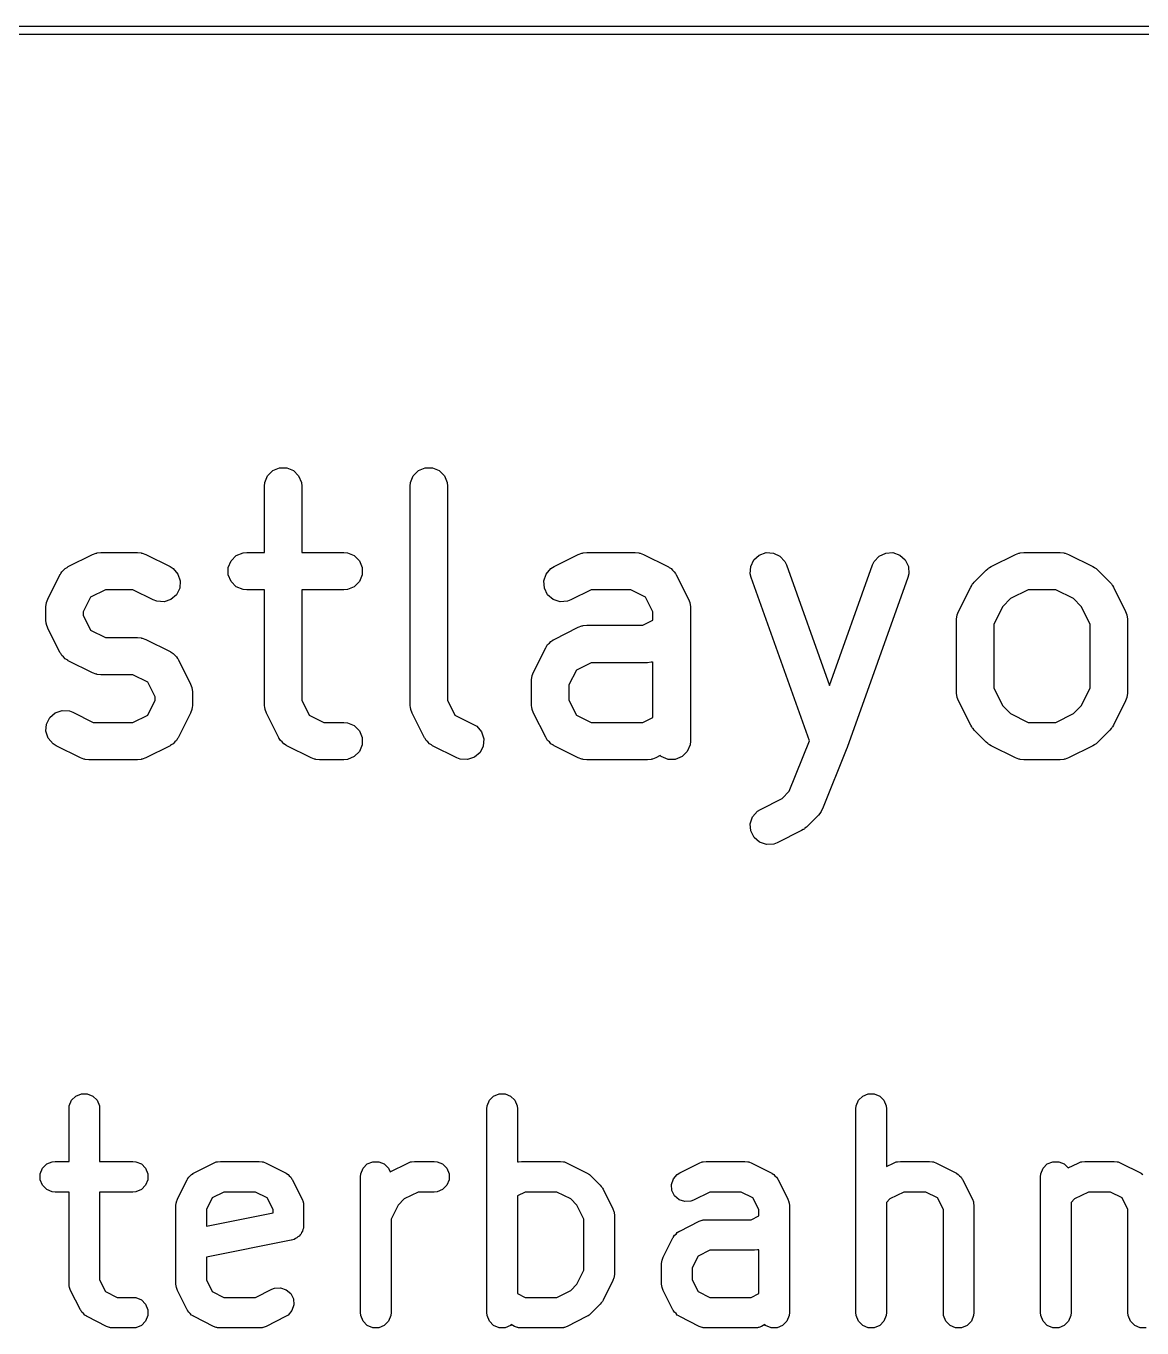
# Model space of a CAD drawing. Header units: millimetres. Extents: x 100 to 200, y -130 to -50.
# Drawn here: x 105.63 to 112.2, y -57.64 to -49.97 of the extents above; entities that cross this region are included whole.
import ezdxf

# ---------------------------------------------------------------- set-up
doc = ezdxf.new("R2010")
doc.units = ezdxf.units.MM
doc.layers.add('BLACK', color=250, linetype='CONTINUOUS')

msp = doc.modelspace()

# ---------------------------------------------------------------- linework, layer by layer
at = {"layer": 'BLACK', "linetype": 'CONTINUOUS'}
for p, q in [((100, -49.975), (200, -49.975)), ((199.975, -50.025), (100.025, -50.025)), ((107.036849, -52.661028), (107.053273, -52.621375)), ((107.053273, -52.621375), (107.083622, -52.591026)), ((107.083622, -52.591026), (107.123275, -52.574602)), ((107.123275, -52.574602), (107.166195, -52.574602)), ((107.166195, -52.574602), (107.205848, -52.591026)), ((107.205848, -52.591026), (107.236197, -52.621375)), ((107.236197, -52.621375), (107.252621, -52.661028)), ((107.893992, -52.661028), (107.910416, -52.621375)), ((107.910416, -52.621375), (107.940765, -52.591026)), ((107.940765, -52.591026), (107.980418, -52.574602)), ((107.980418, -52.574602), (108.023338, -52.574602)), ((108.023338, -52.574602), (108.062991, -52.591026)), ((108.062991, -52.591026), (108.09334, -52.621375)), ((108.09334, -52.621375), (108.109764, -52.661028)), ((107.034735, -52.682488), (107.036849, -52.661028)), ((107.034735, -53.072488), (107.034735, -52.682488)), ((107.252621, -52.661028), (107.254735, -52.682488)), ((107.254735, -52.682488), (107.254735, -53.072488)), ((107.891878, -52.682488), (107.893992, -52.661028)), ((107.891878, -53.968202), (107.891878, -52.682488)), ((108.109764, -52.661028), (108.111878, -52.682488)), ((108.111878, -52.682488), (108.111878, -53.942234)), ((105.881256, -53.15553), (106.024113, -53.084101)), ((106.024113, -53.084101), (106.044253, -53.076395)), ((106.044253, -53.076395), (106.048194, -53.076114)), ((106.048194, -53.076114), (106.051847, -53.074602)), ((106.051847, -53.074602), (106.073307, -53.072488)), ((106.073307, -53.072488), (106.287592, -53.072488)), ((106.287592, -53.072488), (106.309052, -53.074602)), ((106.309052, -53.074602), (106.312704, -53.076114)), ((106.312704, -53.076114), (106.316646, -53.076395)), ((106.316646, -53.076395), (106.336786, -53.084101)), ((106.336786, -53.084101), (106.479643, -53.15553)), ((106.869337, -53.091026), (106.90899, -53.074602)), ((106.90899, -53.074602), (106.93045, -53.072488)), ((106.93045, -53.072488), (107.034735, -53.072488)), ((107.254735, -53.072488), (107.501878, -53.072488)), ((107.501878, -53.072488), (107.523338, -53.074602)), ((107.523338, -53.074602), (107.562991, -53.091026)), ((108.738399, -53.15553), (108.881256, -53.084101)), ((108.881256, -53.084101), (108.901396, -53.076395)), ((108.901396, -53.076395), (108.905337, -53.076114)), ((108.905337, -53.076114), (108.90899, -53.074602)), ((108.90899, -53.074602), (108.93045, -53.072488)), ((108.93045, -53.072488), (109.216164, -53.072488)), ((109.216164, -53.072488), (109.237624, -53.074602)), ((109.237624, -53.074602), (109.241276, -53.076114)), ((109.241276, -53.076114), (109.245218, -53.076395)), ((109.245218, -53.076395), (109.265358, -53.084101)), ((109.265358, -53.084101), (109.408215, -53.15553)), ((109.913563, -53.116909), (109.945382, -53.088105)), ((109.945382, -53.088105), (109.985802, -53.073669)), ((109.985802, -53.073669), (110.028669, -53.0758)), ((110.028669, -53.0758), (110.067457, -53.094173)), ((110.650585, -53.094173), (110.689373, -53.0758)), ((110.689373, -53.0758), (110.73224, -53.07367)), ((110.73224, -53.07367), (110.77266, -53.088105)), ((110.77266, -53.088105), (110.804479, -53.116909)), ((111.309827, -53.15553), (111.452684, -53.084101)), ((111.452684, -53.084101), (111.472824, -53.076395)), ((111.472824, -53.076395), (111.476765, -53.076114)), ((111.476765, -53.076114), (111.480418, -53.074602)), ((111.480418, -53.074602), (111.501878, -53.072488)), ((111.501878, -53.072488), (111.716164, -53.072488)), ((111.716164, -53.072488), (111.737624, -53.074602)), ((111.737624, -53.074602), (111.741276, -53.076114)), ((111.741276, -53.076114), (111.745218, -53.076395)), ((111.745218, -53.076395), (111.765358, -53.084101)), ((111.765358, -53.084101), (111.908215, -53.15553)), ((105.863007, -53.167018), (105.873859, -53.160186)), ((105.873859, -53.160186), (105.875973, -53.158353)), ((105.875973, -53.158353), (105.87767, -53.157787)), ((105.87767, -53.157787), (105.881256, -53.15553)), ((106.479643, -53.15553), (106.497892, -53.167018)), ((106.822564, -53.161028), (106.838988, -53.121375)), ((106.822564, -53.203948), (106.822564, -53.161028)), ((106.838988, -53.121375), (106.869337, -53.091026)), ((107.562991, -53.091026), (107.59334, -53.121375)), ((107.59334, -53.121375), (107.609764, -53.161028)), ((107.609764, -53.161028), (107.609764, -53.203948)), ((108.72015, -53.167018), (108.738399, -53.15553)), ((109.408215, -53.15553), (109.411802, -53.157788)), ((109.411802, -53.157788), (109.413496, -53.158353)), ((109.413496, -53.158353), (109.415604, -53.160182)), ((109.415604, -53.160182), (109.426464, -53.167018)), ((109.893059, -53.198564), (109.89519, -53.155697)), ((109.89519, -53.155697), (109.913563, -53.116909)), ((110.067457, -53.094173), (110.096261, -53.125992)), ((110.096261, -53.125992), (110.10547, -53.145491)), ((110.10547, -53.145491), (110.359021, -53.855433)), ((110.359021, -53.855433), (110.612572, -53.145491)), ((110.612572, -53.145491), (110.621781, -53.125992)), ((110.621781, -53.125992), (110.650585, -53.094173)), ((110.804479, -53.116909), (110.822852, -53.155697)), ((110.822852, -53.155697), (110.824983, -53.198564)), ((111.291578, -53.167018), (111.294887, -53.164934)), ((111.294887, -53.164934), (111.297909, -53.162455)), ((111.297909, -53.162455), (111.300591, -53.161343)), ((111.300591, -53.161343), (111.309827, -53.15553)), ((111.908215, -53.15553), (111.91745, -53.161343)), ((111.91745, -53.161343), (111.920133, -53.162455)), ((111.920133, -53.162455), (111.923154, -53.164934)), ((111.923154, -53.164934), (111.926464, -53.167018)), ((105.760634, -53.347581), (105.832062, -53.204724)), ((105.832062, -53.204724), (105.834319, -53.201138)), ((105.834319, -53.201138), (105.834885, -53.199441)), ((105.834885, -53.199441), (105.836718, -53.197327)), ((105.836718, -53.197327), (105.84355, -53.186475)), ((105.84355, -53.186475), (105.853969, -53.177437)), ((105.853969, -53.177437), (105.863007, -53.167018)), ((106.497892, -53.167018), (106.526013, -53.199442)), ((106.526013, -53.199442), (106.539586, -53.240159)), ((106.539586, -53.240159), (106.536542, -53.282971)), ((106.838988, -53.243601), (106.822564, -53.203948)), ((107.609764, -53.203948), (107.59334, -53.243601)), ((108.678455, -53.240159), (108.692028, -53.199441)), ((108.681499, -53.282971), (108.678455, -53.240159)), ((108.692028, -53.199441), (108.72015, -53.167018)), ((109.426464, -53.167018), (109.4355, -53.177437)), ((109.4355, -53.177437), (109.44592, -53.186474)), ((109.44592, -53.186474), (109.452755, -53.197333)), ((109.452755, -53.197333), (109.454585, -53.199442)), ((109.454585, -53.199442), (109.455149, -53.201135)), ((109.455149, -53.201135), (109.457408, -53.204723)), ((109.457408, -53.204723), (109.528837, -53.34758)), ((109.898286, -53.219485), (109.893059, -53.198564)), ((110.241429, -54.180285), (109.898286, -53.219485)), ((110.819756, -53.219485), (110.462613, -54.219485)), ((110.824983, -53.198564), (110.819756, -53.219485)), ((111.209811, -53.247563), (111.28124, -53.176135)), ((111.28124, -53.176135), (111.289674, -53.169213)), ((111.289674, -53.169213), (111.291578, -53.167018)), ((111.926464, -53.167018), (111.928367, -53.169213)), ((111.928367, -53.169213), (111.936802, -53.176135)), ((111.936802, -53.176135), (112.008231, -53.247563)), ((106.099274, -53.292488), (106.012438, -53.335905)), ((106.261624, -53.292488), (106.099274, -53.292488)), ((106.381255, -53.352304), (106.261624, -53.292488)), ((106.536542, -53.282971), (106.517348, -53.32136)), ((106.869337, -53.27395), (106.838988, -53.243601)), ((106.90899, -53.290374), (106.869337, -53.27395)), ((106.93045, -53.292488), (106.90899, -53.290374)), ((107.034735, -53.292488), (106.93045, -53.292488)), ((107.034735, -53.968202), (107.034735, -53.292488)), ((107.501878, -53.292488), (107.254735, -53.292488)), ((107.254735, -53.292488), (107.254735, -53.942234)), ((107.523338, -53.290374), (107.501878, -53.292488)), ((107.562991, -53.27395), (107.523338, -53.290374)), ((107.59334, -53.243601), (107.562991, -53.27395)), ((108.700693, -53.321359), (108.681499, -53.282971)), ((108.956417, -53.292488), (108.836785, -53.352304)), ((109.190196, -53.292488), (108.956417, -53.292488)), ((109.277031, -53.335906), (109.190196, -53.292488)), ((111.117777, -53.419009), (111.189205, -53.276152)), ((111.189205, -53.276152), (111.195019, -53.266916)), ((111.195019, -53.266916), (111.196131, -53.264232)), ((111.196131, -53.264232), (111.198611, -53.261209)), ((111.198611, -53.261209), (111.200693, -53.257903)), ((111.200693, -53.257903), (111.202886, -53.256)), ((111.202886, -53.256), (111.209811, -53.247563)), ((111.527846, -53.292488), (111.424178, -53.344322)), ((111.690196, -53.292488), (111.527846, -53.292488)), ((111.793863, -53.344322), (111.690196, -53.292488)), ((112.008231, -53.247563), (112.015155, -53.256)), ((112.015155, -53.256), (112.017349, -53.257903)), ((112.017349, -53.257903), (112.01943, -53.261209)), ((112.01943, -53.261209), (112.021911, -53.264232)), ((112.021911, -53.264232), (112.023022, -53.266916)), ((112.023022, -53.266916), (112.028837, -53.276152)), ((112.028837, -53.276152), (112.100265, -53.419009)), ((105.749021, -53.396774), (105.751135, -53.375314)), ((105.751135, -53.375314), (105.752647, -53.371661)), ((105.752647, -53.371661), (105.752928, -53.367721)), ((105.752928, -53.367721), (105.760634, -53.347581)), ((106.012438, -53.335905), (105.969021, -53.42274)), ((106.401395, -53.36001), (106.381255, -53.352304)), ((106.444207, -53.363054), (106.401395, -53.36001)), ((106.484924, -53.349481), (106.444207, -53.363054)), ((106.517348, -53.32136), (106.484924, -53.349481)), ((108.733116, -53.349481), (108.700693, -53.321359)), ((108.773834, -53.363054), (108.733116, -53.349481)), ((108.816646, -53.36001), (108.773834, -53.363054)), ((108.836785, -53.352304), (108.816646, -53.36001)), ((109.32045, -53.422742), (109.277031, -53.335906)), ((109.528837, -53.34758), (109.536543, -53.36772)), ((109.536543, -53.36772), (109.536823, -53.371661)), ((109.536823, -53.371661), (109.538336, -53.375314)), ((109.538336, -53.375314), (109.54045, -53.396774)), ((111.377995, -53.390504), (111.326164, -53.494168)), ((111.424178, -53.344322), (111.377995, -53.390504)), ((111.840046, -53.390504), (111.793863, -53.344322)), ((111.891878, -53.494168), (111.840046, -53.390504)), ((105.749021, -53.468202), (105.749021, -53.396774)), ((105.751135, -53.489662), (105.749021, -53.468202)), ((105.969021, -53.42274), (105.969021, -53.442235)), ((105.969021, -53.442235), (106.012438, -53.52907)), ((109.261625, -53.50106), (109.32045, -53.471647)), ((109.32045, -53.471647), (109.32045, -53.422742)), ((109.54045, -53.396774), (109.54045, -54.182488)), ((111.106164, -53.468202), (111.108278, -53.446742)), ((111.106164, -53.896774), (111.106164, -53.468202)), ((111.108278, -53.446742), (111.10979, -53.443089)), ((111.10979, -53.443089), (111.110071, -53.439149)), ((111.110071, -53.439149), (111.117777, -53.419009)), ((112.100265, -53.419009), (112.107972, -53.439149)), ((112.107972, -53.439149), (112.108252, -53.443092)), ((112.108252, -53.443092), (112.109764, -53.446742)), ((112.109764, -53.446742), (112.111878, -53.468202)), ((112.111878, -53.468202), (112.111878, -53.896774)), ((105.752646, -53.493311), (105.751135, -53.489662)), ((105.752927, -53.497255), (105.752646, -53.493311)), ((105.760634, -53.517395), (105.752927, -53.497255)), ((105.832062, -53.660253), (105.760634, -53.517395)), ((106.012438, -53.52907), (106.099274, -53.572488)), ((108.738399, -53.584101), (108.881257, -53.512673)), ((108.881257, -53.512673), (108.901397, -53.504966)), ((108.901397, -53.504966), (108.90534, -53.504685)), ((108.90534, -53.504685), (108.90899, -53.503174)), ((108.90899, -53.503174), (108.93045, -53.50106)), ((108.93045, -53.50106), (109.261625, -53.50106)), ((111.326164, -53.494168), (111.326164, -53.870807)), ((111.891878, -53.870807), (111.891878, -53.494168)), ((106.099274, -53.572488), (106.287592, -53.572488)), ((106.287592, -53.572488), (106.309052, -53.574602)), ((106.309052, -53.574602), (106.312704, -53.576114)), ((106.312704, -53.576114), (106.316646, -53.576395)), ((106.316646, -53.576395), (106.336786, -53.584101)), ((106.336786, -53.584101), (106.479643, -53.65553)), ((108.693861, -53.625898), (108.700693, -53.615046)), ((108.700693, -53.615046), (108.711112, -53.606008)), ((108.711112, -53.606008), (108.72015, -53.595589)), ((108.72015, -53.595589), (108.731002, -53.588757)), ((108.731002, -53.588757), (108.733116, -53.586924)), ((108.733116, -53.586924), (108.734813, -53.586358)), ((108.734813, -53.586358), (108.738399, -53.584101)), ((105.834319, -53.663838), (105.832062, -53.660253)), ((105.834885, -53.665536), (105.834319, -53.663838)), ((105.836718, -53.667649), (105.834885, -53.665536)), ((105.84355, -53.678502), (105.836718, -53.667649)), ((105.853969, -53.687539), (105.84355, -53.678502)), ((105.863007, -53.697959), (105.853969, -53.687539)), ((105.873859, -53.70479), (105.863007, -53.697959)), ((106.479643, -53.65553), (106.48323, -53.657788)), ((106.48323, -53.657788), (106.484924, -53.658353)), ((106.484924, -53.658353), (106.487032, -53.660182)), ((106.487032, -53.660182), (106.497892, -53.667018)), ((106.497892, -53.667018), (106.506928, -53.677437)), ((106.506928, -53.677437), (106.517348, -53.686474)), ((106.517348, -53.686474), (106.524183, -53.697333)), ((106.524183, -53.697333), (106.526013, -53.699442)), ((106.526013, -53.699442), (106.526577, -53.701135)), ((106.526577, -53.701135), (106.528836, -53.704723)), ((108.617777, -53.776152), (108.689205, -53.633295)), ((108.689205, -53.633295), (108.691462, -53.629709)), ((108.691462, -53.629709), (108.692028, -53.628012)), ((108.692028, -53.628012), (108.693861, -53.625898)), ((105.875973, -53.706624), (105.873859, -53.70479)), ((105.87767, -53.707189), (105.875973, -53.706624)), ((105.881256, -53.709447), (105.87767, -53.707189)), ((106.024114, -53.780875), (105.881256, -53.709447)), ((106.528836, -53.704723), (106.600265, -53.84758)), ((108.610071, -53.796292), (108.617777, -53.776152)), ((108.869581, -53.764477), (108.826164, -53.851311)), ((108.956417, -53.72106), (108.869581, -53.764477)), ((109.287592, -53.72106), (108.956417, -53.72106)), ((109.309052, -53.718946), (109.287592, -53.72106)), ((109.312704, -53.717433), (109.309052, -53.718946)), ((109.316646, -53.717153), (109.312704, -53.717433)), ((109.32045, -53.715697), (109.316646, -53.717153)), ((109.32045, -54.043076), (109.32045, -53.715697)), ((106.044254, -53.788582), (106.024114, -53.780875)), ((106.048197, -53.788862), (106.044254, -53.788582)), ((106.051847, -53.790374), (106.048197, -53.788862)), ((106.073307, -53.792488), (106.051847, -53.790374)), ((106.261624, -53.792488), (106.073307, -53.792488)), ((106.348459, -53.835906), (106.261624, -53.792488)), ((106.391878, -53.922742), (106.348459, -53.835906)), ((106.600265, -53.84758), (106.607971, -53.86772)), ((108.606164, -53.825345), (108.608278, -53.803885)), ((108.606164, -53.968202), (108.606164, -53.825345)), ((108.608278, -53.803885), (108.60979, -53.800232)), ((108.60979, -53.800232), (108.610071, -53.796292)), ((108.826164, -53.851311), (108.826164, -53.942235)), ((106.391878, -53.942235), (106.391878, -53.922742)), ((106.607971, -53.86772), (106.608251, -53.871661)), ((106.608251, -53.871661), (106.609764, -53.875314)), ((106.609764, -53.875314), (106.611878, -53.896774)), ((106.611878, -53.896774), (106.611878, -53.968202)), ((111.108278, -53.918234), (111.106164, -53.896774)), ((111.10979, -53.921886), (111.108278, -53.918234)), ((111.110071, -53.925827), (111.10979, -53.921886)), ((111.117777, -53.945967), (111.110071, -53.925827)), ((111.326164, -53.870807), (111.377995, -53.97447)), ((111.840046, -53.97447), (111.891878, -53.870807)), ((112.107972, -53.925827), (112.100265, -53.945967)), ((112.108252, -53.921883), (112.107972, -53.925827)), ((112.109764, -53.918234), (112.108252, -53.921883)), ((112.111878, -53.896774), (112.109764, -53.918234)), ((105.804545, -54.015496), (105.845263, -54.001923)), ((105.845263, -54.001923), (105.888074, -54.004967)), ((105.888074, -54.004967), (105.908214, -54.012673)), ((106.34846, -54.02907), (106.391878, -53.942235)), ((106.607971, -53.997256), (106.600265, -54.017396)), ((106.608251, -53.993314), (106.607971, -53.997256)), ((106.609764, -53.989662), (106.608251, -53.993314)), ((106.611878, -53.968202), (106.609764, -53.989662)), ((107.036849, -53.989662), (107.034735, -53.968202)), ((107.038361, -53.993314), (107.036849, -53.989662)), ((107.038642, -53.997256), (107.038361, -53.993314)), ((107.046348, -54.017395), (107.038642, -53.997256)), ((107.254735, -53.942234), (107.298153, -54.029071)), ((107.893992, -53.989662), (107.891878, -53.968202)), ((107.895504, -53.993314), (107.893992, -53.989662)), ((107.895785, -53.997256), (107.895504, -53.993314)), ((107.903491, -54.017395), (107.895785, -53.997256)), ((108.111878, -53.942234), (108.155296, -54.029071)), ((108.608278, -53.989662), (108.606164, -53.968202)), ((108.609789, -53.993311), (108.608278, -53.989662)), ((108.61007, -53.997255), (108.609789, -53.993311)), ((108.617777, -54.017395), (108.61007, -53.997255)), ((108.826164, -53.942235), (108.869581, -54.02907)), ((111.189205, -54.088824), (111.117777, -53.945967)), ((111.377995, -53.97447), (111.424181, -54.020656)), ((111.79386, -54.020656), (111.840046, -53.97447)), ((112.100265, -53.945967), (112.028837, -54.088824)), ((105.749884, -54.124818), (105.752928, -54.082007)), ((105.752928, -54.082007), (105.772122, -54.043618)), ((105.772122, -54.043618), (105.804545, -54.015496)), ((105.908214, -54.012673), (106.027845, -54.072488)), ((106.027845, -54.072488), (106.261625, -54.072488)), ((106.261625, -54.072488), (106.34846, -54.02907)), ((106.600265, -54.017396), (106.528836, -54.160253)), ((107.117777, -54.160253), (107.046348, -54.017395)), ((107.298153, -54.029071), (107.384988, -54.072488)), ((107.384988, -54.072488), (107.501878, -54.072488)), ((107.501878, -54.072488), (107.523338, -54.074602)), ((107.523338, -54.074602), (107.562991, -54.091026)), ((107.97492, -54.160253), (107.903491, -54.017395)), ((108.155296, -54.029071), (108.265357, -54.084101)), ((108.265357, -54.084101), (108.283606, -54.095589)), ((108.689205, -54.160253), (108.617777, -54.017395)), ((108.869581, -54.02907), (108.956417, -54.072488)), ((108.956417, -54.072488), (109.261625, -54.072488)), ((109.261625, -54.072488), (109.32045, -54.043076)), ((111.424181, -54.020656), (111.527845, -54.072488)), ((111.527845, -54.072488), (111.690197, -54.072488)), ((111.690197, -54.072488), (111.79386, -54.020656)), ((105.763457, -54.165536), (105.749884, -54.124818)), ((106.528836, -54.160253), (106.526578, -54.163838)), ((107.120034, -54.163838), (107.117777, -54.160253)), ((107.562991, -54.091026), (107.59334, -54.121375)), ((107.59334, -54.121375), (107.609764, -54.161028)), ((107.609764, -54.161028), (107.609764, -54.203948)), ((107.977177, -54.163838), (107.97492, -54.160253)), ((108.283606, -54.095589), (108.311728, -54.128012)), ((108.311728, -54.128012), (108.325301, -54.16873)), ((108.691462, -54.163838), (108.689205, -54.160253)), ((111.19502, -54.098061), (111.189205, -54.088824)), ((111.196131, -54.100743), (111.19502, -54.098061)), ((111.198609, -54.103763), (111.196131, -54.100743)), ((111.200693, -54.107073), (111.198609, -54.103763)), ((111.202886, -54.108975), (111.200693, -54.107073)), ((111.20981, -54.117413), (111.202886, -54.108975)), ((111.281239, -54.188842), (111.20981, -54.117413)), ((112.008232, -54.117413), (111.936803, -54.188842)), ((112.015157, -54.108973), (112.008232, -54.117413)), ((112.017349, -54.107073), (112.015157, -54.108973)), ((112.019429, -54.103768), (112.017349, -54.107073)), ((112.021912, -54.100743), (112.019429, -54.103768)), ((112.023024, -54.098057), (112.021912, -54.100743)), ((112.028837, -54.088824), (112.023024, -54.098057)), ((105.791579, -54.197959), (105.763457, -54.165536)), ((105.809828, -54.209447), (105.791579, -54.197959)), ((105.952685, -54.280875), (105.809828, -54.209447)), ((106.479642, -54.209447), (106.336785, -54.280875)), ((106.483227, -54.207189), (106.479642, -54.209447)), ((106.484925, -54.206624), (106.483227, -54.207189)), ((106.487038, -54.20479), (106.484925, -54.206624)), ((106.497891, -54.197959), (106.487038, -54.20479)), ((106.506928, -54.187539), (106.497891, -54.197959)), ((106.517348, -54.178502), (106.506928, -54.187539)), ((106.524179, -54.167649), (106.517348, -54.178502)), ((106.526013, -54.165536), (106.524179, -54.167649)), ((106.526578, -54.163838), (106.526013, -54.165536)), ((107.1206, -54.165536), (107.120034, -54.163838)), ((107.122433, -54.167649), (107.1206, -54.165536)), ((107.129265, -54.178502), (107.122433, -54.167649)), ((107.139684, -54.187539), (107.129265, -54.178502)), ((107.148722, -54.197959), (107.139684, -54.187539)), ((107.159574, -54.20479), (107.148722, -54.197959)), ((107.161688, -54.206624), (107.159574, -54.20479)), ((107.163385, -54.207189), (107.161688, -54.206624)), ((107.166971, -54.209447), (107.163385, -54.207189)), ((107.309828, -54.280875), (107.166971, -54.209447)), ((107.609764, -54.203948), (107.59334, -54.243601)), ((107.977743, -54.165536), (107.977177, -54.163838)), ((107.979576, -54.167649), (107.977743, -54.165536)), ((107.986408, -54.178502), (107.979576, -54.167649)), ((107.996827, -54.187539), (107.986408, -54.178502)), ((108.005865, -54.197959), (107.996827, -54.187539)), ((108.016717, -54.20479), (108.005865, -54.197959)), ((108.018831, -54.206624), (108.016717, -54.20479)), ((108.020528, -54.207189), (108.018831, -54.206624)), ((108.024114, -54.209447), (108.020528, -54.207189)), ((108.166971, -54.280875), (108.024114, -54.209447)), ((108.322258, -54.211541), (108.303063, -54.24993)), ((108.325301, -54.16873), (108.322258, -54.211541)), ((108.692028, -54.165536), (108.691462, -54.163838)), ((108.693861, -54.167649), (108.692028, -54.165536)), ((108.700693, -54.178502), (108.693861, -54.167649)), ((108.711112, -54.187539), (108.700693, -54.178502)), ((108.72015, -54.197959), (108.711112, -54.187539)), ((108.731002, -54.20479), (108.72015, -54.197959)), ((108.733116, -54.206624), (108.731002, -54.20479)), ((108.734813, -54.207189), (108.733116, -54.206624)), ((108.738399, -54.209447), (108.734813, -54.207189)), ((108.881257, -54.280875), (108.738399, -54.209447)), ((109.538336, -54.203948), (109.521912, -54.243601)), ((109.54045, -54.182488), (109.538336, -54.203948)), ((110.122417, -54.477813), (110.241429, -54.180285)), ((110.461154, -54.223341), (110.318296, -54.580484)), ((110.46173, -54.221353), (110.461154, -54.223341)), ((110.462613, -54.219485), (110.46173, -54.221353)), ((111.289678, -54.195767), (111.281239, -54.188842)), ((111.291579, -54.197959), (111.289678, -54.195767)), ((111.294883, -54.200039), (111.291579, -54.197959)), ((111.297909, -54.202522), (111.294883, -54.200039)), ((111.300594, -54.203634), (111.297909, -54.202522)), ((111.309828, -54.209447), (111.300594, -54.203634)), ((111.452685, -54.280875), (111.309828, -54.209447)), ((111.908214, -54.209447), (111.765357, -54.280875)), ((111.917451, -54.203631), (111.908214, -54.209447)), ((111.920133, -54.202521), (111.917451, -54.203631)), ((111.923153, -54.200042), (111.920133, -54.202521)), ((111.926463, -54.197959), (111.923153, -54.200042)), ((111.928365, -54.195765), (111.926463, -54.197959)), ((111.936803, -54.188842), (111.928365, -54.195765)), ((105.972825, -54.288582), (105.952685, -54.280875)), ((105.976768, -54.288862), (105.972825, -54.288582)), ((105.980418, -54.290374), (105.976768, -54.288862)), ((106.001878, -54.292488), (105.980418, -54.290374)), ((106.287592, -54.292488), (106.001878, -54.292488)), ((106.309052, -54.290374), (106.287592, -54.292488)), ((106.312704, -54.288861), (106.309052, -54.290374)), ((106.316645, -54.288581), (106.312704, -54.288861)), ((106.336785, -54.280875), (106.316645, -54.288581)), ((107.329968, -54.288582), (107.309828, -54.280875)), ((107.333911, -54.288862), (107.329968, -54.288582)), ((107.337561, -54.290374), (107.333911, -54.288862)), ((107.359021, -54.292488), (107.337561, -54.290374)), ((107.501878, -54.292488), (107.359021, -54.292488)), ((107.523338, -54.290374), (107.501878, -54.292488)), ((107.562991, -54.27395), (107.523338, -54.290374)), ((107.59334, -54.243601), (107.562991, -54.27395)), ((108.187111, -54.288582), (108.166971, -54.280875)), ((108.229923, -54.291625), (108.187111, -54.288582)), ((108.27064, -54.278052), (108.229923, -54.291625)), ((108.303063, -54.24993), (108.27064, -54.278052)), ((108.901397, -54.288582), (108.881257, -54.280875)), ((108.90534, -54.288862), (108.901397, -54.288582)), ((108.90899, -54.290374), (108.90534, -54.288862)), ((108.93045, -54.292488), (108.90899, -54.290374)), ((109.287592, -54.292488), (108.93045, -54.292488)), ((109.309052, -54.290374), (109.287592, -54.292488)), ((109.312701, -54.288862), (109.309052, -54.290374)), ((109.316645, -54.288582), (109.312701, -54.288862)), ((109.336785, -54.280875), (109.316645, -54.288582)), ((109.363103, -54.267716), (109.336785, -54.280875)), ((109.369337, -54.27395), (109.363103, -54.267716)), ((109.40899, -54.290374), (109.369337, -54.27395)), ((109.45191, -54.290374), (109.40899, -54.290374)), ((109.491563, -54.27395), (109.45191, -54.290374)), ((109.521912, -54.243601), (109.491563, -54.27395)), ((111.472825, -54.288582), (111.452685, -54.280875)), ((111.476768, -54.288862), (111.472825, -54.288582)), ((111.480418, -54.290374), (111.476768, -54.288862)), ((111.501878, -54.292488), (111.480418, -54.290374)), ((111.716164, -54.292488), (111.501878, -54.292488)), ((111.737624, -54.290374), (111.716164, -54.292488)), ((111.741276, -54.288861), (111.737624, -54.290374)), ((111.745217, -54.288581), (111.741276, -54.288861)), ((111.765357, -54.280875), (111.745217, -54.288581)), ((109.952685, -54.584101), (110.079574, -54.520656)), ((110.079574, -54.520656), (110.122417, -54.477813)), ((109.906314, -54.628012), (109.934436, -54.595589)), ((109.934436, -54.595589), (109.952685, -54.584101)), ((110.293946, -54.617413), (110.222517, -54.688842)), ((110.307626, -54.600743), (110.293946, -54.617413)), ((110.307887, -54.600112), (110.307626, -54.600743)), ((110.308364, -54.599624), (110.307887, -54.600112)), ((110.318296, -54.580484), (110.308364, -54.599624)), ((109.892741, -54.66873), (109.906314, -54.628012)), ((109.895785, -54.711541), (109.892741, -54.66873)), ((110.212177, -54.697959), (110.208867, -54.700042)), ((110.214079, -54.695765), (110.212177, -54.697959)), ((110.222517, -54.688842), (110.214079, -54.695765)), ((109.914979, -54.74993), (109.895785, -54.711541)), ((109.947402, -54.778052), (109.914979, -54.74993)), ((110.193928, -54.709447), (110.051071, -54.780875)), ((110.203165, -54.703631), (110.193928, -54.709447)), ((110.205847, -54.702521), (110.203165, -54.703631)), ((110.208867, -54.700042), (110.205847, -54.702521)), ((109.98812, -54.791625), (109.947402, -54.778052)), ((110.030931, -54.788581), (109.98812, -54.791625)), ((110.051071, -54.780875), (110.030931, -54.788581)), ((105.887293, -56.328224), (105.900732, -56.295781)), ((105.900732, -56.295781), (105.925563, -56.27095)), ((105.925563, -56.27095), (105.958006, -56.257511)), ((105.958006, -56.257511), (105.993122, -56.257511)), ((105.993122, -56.257511), (106.025565, -56.27095)), ((106.025565, -56.27095), (106.050396, -56.295781)), ((106.050396, -56.295781), (106.063835, -56.328224)), ((108.344435, -56.328224), (108.357874, -56.295781)), ((108.357874, -56.295781), (108.382705, -56.27095)), ((108.382705, -56.27095), (108.415148, -56.257511)), ((108.415148, -56.257511), (108.450264, -56.257511)), ((108.450264, -56.257511), (108.482707, -56.27095)), ((108.482707, -56.27095), (108.507538, -56.295781)), ((108.507538, -56.295781), (108.520977, -56.328224)), ((110.515863, -56.328224), (110.529302, -56.295781)), ((110.529302, -56.295781), (110.554133, -56.27095)), ((110.554133, -56.27095), (110.586576, -56.257511)), ((110.586576, -56.257511), (110.621692, -56.257511)), ((110.621692, -56.257511), (110.654135, -56.27095)), ((110.654135, -56.27095), (110.678966, -56.295781)), ((110.678966, -56.295781), (110.692405, -56.328224)), ((105.885564, -56.345782), (105.887293, -56.328224)), ((105.885564, -56.655782), (105.885564, -56.345782)), ((106.063835, -56.328224), (106.065564, -56.345782)), ((106.065564, -56.345782), (106.065564, -56.655782)), ((108.342706, -56.345782), (108.344435, -56.328224)), ((108.342706, -57.545782), (108.342706, -56.345782)), ((108.520977, -56.328224), (108.522706, -56.345782)), ((108.522706, -56.345782), (108.522706, -56.659175)), ((110.514134, -56.345782), (110.515863, -56.328224)), ((110.514134, -57.545782), (110.514134, -56.345782)), ((110.692405, -56.328224), (110.694134, -56.345782)), ((110.694134, -56.345782), (110.694134, -56.685873)), ((105.729303, -56.695781), (105.754134, -56.67095)), ((105.754134, -56.67095), (105.786577, -56.657511)), ((105.786577, -56.657511), (105.804135, -56.655782)), ((105.804135, -56.655782), (105.885564, -56.655782)), ((106.065564, -56.655782), (106.261278, -56.655782)), ((106.261278, -56.655782), (106.278836, -56.657511)), ((106.278836, -56.657511), (106.311279, -56.67095)), ((106.311279, -56.67095), (106.33611, -56.695781)), ((106.621029, -56.722427), (106.735315, -56.665283)), ((106.735315, -56.665283), (106.751793, -56.658978)), ((106.751793, -56.658978), (106.755017, -56.658748)), ((106.755017, -56.658748), (106.758006, -56.657511)), ((106.758006, -56.657511), (106.775564, -56.655782)), ((106.775564, -56.655782), (107.004135, -56.655782)), ((107.004135, -56.655782), (107.021693, -56.657511)), ((107.021693, -56.657511), (107.024681, -56.658748)), ((107.024681, -56.658748), (107.027907, -56.658978)), ((107.027907, -56.658978), (107.044384, -56.665284)), ((107.044384, -56.665284), (107.158671, -56.722427)), ((107.615017, -56.695781), (107.639848, -56.67095)), ((107.639848, -56.67095), (107.672291, -56.657511)), ((107.672291, -56.657511), (107.707407, -56.657511)), ((107.707407, -56.657511), (107.73985, -56.67095)), ((107.73985, -56.67095), (107.764681, -56.695781)), ((107.773688, -56.717525), (107.878171, -56.665284)), ((107.878171, -56.665284), (107.894648, -56.658978)), ((107.894648, -56.658978), (107.897873, -56.658748)), ((107.897873, -56.658748), (107.900862, -56.657511)), ((107.900862, -56.657511), (107.91842, -56.655782)), ((107.91842, -56.655782), (108.032706, -56.655782)), ((108.032706, -56.655782), (108.050264, -56.657511)), ((108.050264, -56.657511), (108.082707, -56.67095)), ((108.082707, -56.67095), (108.107538, -56.695781)), ((108.522706, -56.659175), (108.523221, -56.658978)), ((108.523221, -56.658978), (108.526445, -56.658748)), ((108.526445, -56.658748), (108.529434, -56.657511)), ((108.529434, -56.657511), (108.546992, -56.655782)), ((108.546992, -56.655782), (108.775563, -56.655782)), ((108.775563, -56.655782), (108.793121, -56.657511)), ((108.793121, -56.657511), (108.796109, -56.658748)), ((108.796109, -56.658748), (108.799335, -56.658978)), ((108.799335, -56.658978), (108.815812, -56.665284)), ((108.815812, -56.665284), (108.930099, -56.722427)), ((109.478171, -56.722427), (109.592457, -56.665283)), ((109.592457, -56.665283), (109.608935, -56.658978)), ((109.608935, -56.658978), (109.612159, -56.658748)), ((109.612159, -56.658748), (109.615148, -56.657511)), ((109.615148, -56.657511), (109.632706, -56.655782)), ((109.632706, -56.655782), (109.861277, -56.655782)), ((109.861277, -56.655782), (109.878835, -56.657511)), ((109.878835, -56.657511), (109.881823, -56.658748)), ((109.881823, -56.658748), (109.885049, -56.658978)), ((109.885049, -56.658978), (109.901526, -56.665284)), ((109.901526, -56.665284), (110.015813, -56.722427)), ((110.694134, -56.685873), (110.735313, -56.665284)), ((110.735313, -56.665284), (110.75179, -56.658978)), ((110.75179, -56.658978), (110.755015, -56.658748)), ((110.755015, -56.658748), (110.758004, -56.657511)), ((110.758004, -56.657511), (110.775562, -56.655782)), ((110.775562, -56.655782), (110.946991, -56.655782)), ((110.946991, -56.655782), (110.964549, -56.657511)), ((110.964549, -56.657511), (110.967537, -56.658748)), ((110.967537, -56.658748), (110.970763, -56.658978)), ((110.970763, -56.658978), (110.98724, -56.665284)), ((110.98724, -56.665284), (111.101527, -56.722427)), ((111.615016, -56.695781), (111.639847, -56.67095)), ((111.639847, -56.67095), (111.67229, -56.657511)), ((111.67229, -56.657511), (111.707406, -56.657511)), ((111.707406, -56.657511), (111.739849, -56.67095)), ((111.739849, -56.67095), (111.763131, -56.694232)), ((111.763131, -56.694232), (111.821027, -56.665284)), ((111.821027, -56.665284), (111.837504, -56.658978)), ((111.837504, -56.658978), (111.840729, -56.658748)), ((111.840729, -56.658748), (111.843718, -56.657511)), ((111.843718, -56.657511), (111.861276, -56.655782)), ((111.861276, -56.655782), (112.032705, -56.655782)), ((112.032705, -56.655782), (112.050263, -56.657511)), ((112.050263, -56.657511), (112.053251, -56.658748)), ((112.053251, -56.658748), (112.056477, -56.658978)), ((112.056477, -56.658978), (112.072954, -56.665284)), ((112.072954, -56.665284), (112.187241, -56.722427)), ((105.715864, -56.728224), (105.729303, -56.695781)), ((105.715864, -56.76334), (105.715864, -56.728224)), ((105.729303, -56.795783), (105.715864, -56.76334)), ((106.33611, -56.695781), (106.349549, -56.728224)), ((106.349549, -56.76334), (106.33611, -56.795783)), ((106.349549, -56.728224), (106.349549, -56.76334)), ((106.523637, -56.876962), (106.58078, -56.762675)), ((106.58078, -56.762675), (106.582628, -56.759737)), ((106.582628, -56.759737), (106.58309, -56.758354)), ((106.58309, -56.758354), (106.584584, -56.756631)), ((106.584584, -56.756631), (106.590178, -56.747744)), ((106.590178, -56.747744), (106.598705, -56.740349)), ((106.598705, -56.740349), (106.606098, -56.731825)), ((106.606098, -56.731825), (106.614984, -56.726231)), ((106.614984, -56.726231), (106.616708, -56.724737)), ((106.616708, -56.724737), (106.618091, -56.724275)), ((106.618091, -56.724275), (106.621029, -56.722427)), ((107.158671, -56.722427), (107.161608, -56.724275)), ((107.161608, -56.724275), (107.162992, -56.724737)), ((107.162992, -56.724737), (107.164714, -56.726231)), ((107.164714, -56.726231), (107.173602, -56.731825)), ((107.173602, -56.731825), (107.180996, -56.740352)), ((107.180996, -56.740352), (107.189521, -56.747745)), ((107.189521, -56.747745), (107.195114, -56.756631)), ((107.195114, -56.756631), (107.196609, -56.758355)), ((107.196609, -56.758355), (107.19707, -56.759738)), ((107.19707, -56.759738), (107.198919, -56.762676)), ((107.198919, -56.762676), (107.256063, -56.876962)), ((107.599849, -56.745782), (107.601578, -56.728224)), ((107.599849, -57.545782), (107.599849, -56.745782)), ((107.601578, -56.728224), (107.615017, -56.695781)), ((107.764681, -56.695781), (107.773688, -56.717525)), ((108.107538, -56.695781), (108.120977, -56.728224)), ((108.120977, -56.76334), (108.107538, -56.795783)), ((108.120977, -56.728224), (108.120977, -56.76334)), ((108.930099, -56.722427), (108.937657, -56.727184)), ((108.937657, -56.727184), (108.939851, -56.728093)), ((108.939851, -56.728093), (108.94232, -56.730119)), ((108.94232, -56.730119), (108.94503, -56.731825)), ((108.94503, -56.731825), (108.946588, -56.733622)), ((108.946588, -56.733622), (108.953489, -56.739285)), ((108.953489, -56.739285), (109.010631, -56.796428)), ((109.429127, -56.791669), (109.440232, -56.758354)), ((109.440232, -56.758354), (109.46324, -56.731825)), ((109.46324, -56.731825), (109.478171, -56.722427)), ((110.015813, -56.722427), (110.01875, -56.724275)), ((110.01875, -56.724275), (110.020134, -56.724737)), ((110.020134, -56.724737), (110.021856, -56.726231)), ((110.021856, -56.726231), (110.030744, -56.731825)), ((110.030744, -56.731825), (110.038138, -56.740352)), ((110.038138, -56.740352), (110.046663, -56.747745)), ((110.046663, -56.747745), (110.052256, -56.756631)), ((110.052256, -56.756631), (110.053751, -56.758355)), ((110.053751, -56.758355), (110.054212, -56.759738)), ((110.054212, -56.759738), (110.056061, -56.762676)), ((110.056061, -56.762676), (110.113205, -56.876962)), ((111.101527, -56.722427), (111.104464, -56.724275)), ((111.104464, -56.724275), (111.105848, -56.724737)), ((111.105848, -56.724737), (111.10757, -56.726231)), ((111.10757, -56.726231), (111.116458, -56.731825)), ((111.116458, -56.731825), (111.123852, -56.740352)), ((111.123852, -56.740352), (111.132377, -56.747745)), ((111.132377, -56.747745), (111.13797, -56.756631)), ((111.13797, -56.756631), (111.139465, -56.758355)), ((111.139465, -56.758355), (111.139926, -56.759738)), ((111.139926, -56.759738), (111.141775, -56.762676)), ((111.141775, -56.762676), (111.198919, -56.876962)), ((111.599848, -56.745782), (111.601577, -56.728224)), ((111.599848, -57.545782), (111.599848, -56.745782)), ((111.601577, -56.728224), (111.615016, -56.695781)), ((112.187241, -56.722427), (112.190178, -56.724275)), ((112.190178, -56.724275), (112.191562, -56.724737)), ((112.191562, -56.724737), (112.193284, -56.726231)), ((112.193284, -56.726231), (112.202172, -56.731825)), ((105.754134, -56.820614), (105.729303, -56.795783)), ((105.786577, -56.834053), (105.754134, -56.820614)), ((105.804135, -56.835782), (105.786577, -56.834053)), ((105.885564, -56.835782), (105.804135, -56.835782)), ((105.885564, -57.374354), (105.885564, -56.835782)), ((106.261278, -56.835782), (106.065564, -56.835782)), ((106.065564, -56.835782), (106.065564, -57.353108)), ((106.278836, -56.834053), (106.261278, -56.835782)), ((106.311279, -56.820614), (106.278836, -56.834053)), ((106.33611, -56.795783), (106.311279, -56.820614)), ((106.79681, -56.835782), (106.72836, -56.870006)), ((106.98289, -56.835782), (106.79681, -56.835782)), ((107.051339, -56.870007), (106.98289, -56.835782)), ((107.939666, -56.835782), (107.857447, -56.876891)), ((108.032706, -56.835782), (107.939666, -56.835782)), ((108.050264, -56.834053), (108.032706, -56.835782)), ((108.082707, -56.820614), (108.050264, -56.834053)), ((108.107538, -56.795783), (108.082707, -56.820614)), ((108.568238, -56.835782), (108.522706, -56.858547)), ((108.754318, -56.835782), (108.568238, -56.835782)), ((108.836536, -56.876891), (108.754318, -56.835782)), ((109.010631, -56.796428), (109.016295, -56.80333)), ((109.016295, -56.80333), (109.018092, -56.804888)), ((109.018092, -56.804888), (109.019796, -56.807595)), ((109.019796, -56.807595), (109.021824, -56.810066)), ((109.021824, -56.810066), (109.022732, -56.81226)), ((109.022732, -56.81226), (109.027491, -56.819819)), ((109.027491, -56.819819), (109.084633, -56.934105)), ((109.431616, -56.826697), (109.429127, -56.791669)), ((109.44732, -56.858105), (109.431616, -56.826697)), ((109.653952, -56.835782), (109.558669, -56.883423)), ((109.840032, -56.835782), (109.653952, -56.835782)), ((109.908481, -56.870007), (109.840032, -56.835782)), ((110.796808, -56.835782), (110.714589, -56.876891)), ((110.925746, -56.835782), (110.796808, -56.835782)), ((110.994195, -56.870007), (110.925746, -56.835782)), ((111.882522, -56.835782), (111.800303, -56.876891)), ((112.01146, -56.835782), (111.882522, -56.835782)), ((112.079909, -56.870007), (112.01146, -56.835782)), ((106.514135, -56.917211), (106.515864, -56.899653)), ((106.514135, -57.374354), (106.514135, -56.917211)), ((106.515864, -56.899653), (106.517101, -56.896664)), ((106.517101, -56.896664), (106.517331, -56.893439)), ((106.517331, -56.893439), (106.523637, -56.876962)), ((106.72836, -56.870006), (106.694135, -56.938456)), ((107.085564, -56.938456), (107.051339, -56.870007)), ((107.256063, -56.876962), (107.262368, -56.89344)), ((107.262368, -56.89344), (107.262597, -56.896664)), ((107.262597, -56.896664), (107.263835, -56.899653)), ((107.263835, -56.899653), (107.265564, -56.917211)), ((107.265564, -56.917211), (107.265564, -57.031497)), ((107.820958, -56.91338), (107.779849, -56.995599)), ((107.857447, -56.876891), (107.820958, -56.91338)), ((108.522706, -56.858547), (108.522706, -57.433016)), ((108.873024, -56.913379), (108.836536, -56.876891)), ((108.914134, -56.995599), (108.873024, -56.913379)), ((109.473849, -56.881113), (109.44732, -56.858105)), ((109.507164, -56.892218), (109.473849, -56.881113)), ((109.542192, -56.889729), (109.507164, -56.892218)), ((109.558669, -56.883423), (109.542192, -56.889729)), ((109.942706, -56.938456), (109.908481, -56.870007)), ((110.113205, -56.876962), (110.11951, -56.89344)), ((110.11951, -56.89344), (110.119739, -56.896664)), ((110.119739, -56.896664), (110.120977, -56.899653)), ((110.120977, -56.899653), (110.122706, -56.917211)), ((110.122706, -56.917211), (110.122706, -57.545782)), ((110.714589, -56.876891), (110.694134, -56.897347)), ((110.694134, -56.897347), (110.694134, -57.545782)), ((111.02842, -56.938456), (110.994195, -56.870007)), ((111.198919, -56.876962), (111.205224, -56.89344)), ((111.205224, -56.89344), (111.205453, -56.896664)), ((111.205453, -56.896664), (111.206691, -56.899653)), ((111.206691, -56.899653), (111.20842, -56.917211)), ((111.20842, -56.917211), (111.20842, -57.545782)), ((111.800303, -56.876891), (111.779848, -56.897347)), ((111.779848, -56.897347), (111.779848, -57.545782)), ((112.114134, -56.938456), (112.079909, -56.870007)), ((106.694135, -56.938456), (106.694135, -57.036)), ((106.694135, -57.036), (107.085564, -56.957714)), ((107.085564, -56.957714), (107.085564, -56.938456)), ((107.779849, -56.995599), (107.779849, -57.545782)), ((108.914134, -57.295965), (108.914134, -56.995599)), ((109.084633, -56.934105), (109.090938, -56.950583)), ((109.090938, -56.950583), (109.091167, -56.953807)), ((109.091167, -56.953807), (109.092405, -56.956796)), ((109.092405, -56.956796), (109.094134, -56.974354)), ((109.094134, -56.974354), (109.094134, -57.317211)), ((109.897175, -56.99864), (109.942706, -56.975873)), ((109.942706, -56.975873), (109.942706, -56.938456)), ((111.02842, -57.545782), (111.02842, -56.938456)), ((112.114134, -57.545782), (112.114134, -56.938456)), ((107.258748, -57.065851), (107.253807, -57.073261)), ((107.260458, -57.057206), (107.258748, -57.065851)), ((107.263835, -57.049055), (107.260458, -57.057206)), ((107.265564, -57.031497), (107.263835, -57.049055)), ((109.46324, -57.074682), (109.472129, -57.069086)), ((109.472129, -57.069086), (109.47385, -57.067594)), ((109.47385, -57.067594), (109.475231, -57.067133)), ((109.475231, -57.067133), (109.478171, -57.065283)), ((109.478171, -57.065283), (109.592457, -57.008141)), ((109.592457, -57.008141), (109.608935, -57.001836)), ((109.608935, -57.001836), (109.612159, -57.001606)), ((109.612159, -57.001606), (109.615148, -57.000369)), ((109.615148, -57.000369), (109.632706, -56.99864)), ((109.632706, -56.99864), (109.897175, -56.99864)), ((107.193119, -57.119768), (106.694135, -57.219564)), ((107.193122, -57.119768), (107.193119, -57.119768)), ((107.193124, -57.119766), (107.193122, -57.119768)), ((107.193214, -57.119749), (107.193124, -57.119766)), ((107.210092, -57.114611), (107.193214, -57.119749)), ((107.21742, -57.109702), (107.210092, -57.114611)), ((107.225565, -57.106329), (107.21742, -57.109702)), ((107.231865, -57.100028), (107.225565, -57.106329)), ((107.239269, -57.09507), (107.231865, -57.100028)), ((107.244158, -57.087735), (107.239269, -57.09507)), ((107.250396, -57.081498), (107.244158, -57.087735)), ((107.253807, -57.073261), (107.250396, -57.081498)), ((109.380779, -57.219819), (109.437922, -57.105532)), ((109.437922, -57.105532), (109.43977, -57.102594)), ((109.43977, -57.102594), (109.440232, -57.101211)), ((109.440232, -57.101211), (109.441726, -57.099488)), ((109.441726, -57.099488), (109.44732, -57.090601)), ((109.44732, -57.090601), (109.455847, -57.083206)), ((109.455847, -57.083206), (109.46324, -57.074682)), ((106.694135, -57.219564), (106.694135, -57.353108)), ((109.374473, -57.236296), (109.380779, -57.219819)), ((109.585501, -57.212864), (109.551277, -57.281313)), ((109.653952, -57.17864), (109.585501, -57.212864)), ((109.91842, -57.17864), (109.653952, -57.17864)), ((109.935978, -57.176911), (109.91842, -57.17864)), ((109.938966, -57.175673), (109.935978, -57.176911)), ((109.942192, -57.175444), (109.938966, -57.175673)), ((109.942706, -57.175247), (109.942192, -57.175444)), ((109.942706, -57.433016), (109.942706, -57.175247)), ((108.873024, -57.378185), (108.914134, -57.295965)), ((109.371277, -57.260068), (109.373006, -57.24251)), ((109.371277, -57.374354), (109.371277, -57.260068)), ((109.373006, -57.24251), (109.374243, -57.239521)), ((109.374243, -57.239521), (109.374473, -57.236296)), ((109.551277, -57.281313), (109.551277, -57.353108)), ((105.887293, -57.391912), (105.885564, -57.374354)), ((106.065564, -57.353108), (106.099788, -57.421557)), ((106.515864, -57.391912), (106.514135, -57.374354)), ((106.694135, -57.353108), (106.728359, -57.421557)), ((108.836536, -57.414672), (108.873024, -57.378185)), ((109.084633, -57.35746), (109.027491, -57.471746)), ((109.090938, -57.340982), (109.084633, -57.35746)), ((109.091167, -57.337757), (109.090938, -57.340982)), ((109.092405, -57.334769), (109.091167, -57.337757)), ((109.094134, -57.317211), (109.092405, -57.334769)), ((109.373006, -57.391912), (109.371277, -57.374354)), ((109.551277, -57.353108), (109.585501, -57.421557)), ((105.88853, -57.3949), (105.887293, -57.391912)), ((105.88876, -57.398126), (105.88853, -57.3949)), ((105.895066, -57.414603), (105.88876, -57.398126)), ((105.952209, -57.52889), (105.895066, -57.414603)), ((106.099788, -57.421557), (106.168239, -57.455782)), ((106.168239, -57.455782), (106.261278, -57.455782)), ((106.261278, -57.455782), (106.278836, -57.457511)), ((106.517101, -57.3949), (106.515864, -57.391912)), ((106.517331, -57.398126), (106.517101, -57.3949)), ((106.523637, -57.414603), (106.517331, -57.398126)), ((106.58078, -57.52889), (106.523637, -57.414603)), ((106.728359, -57.421557), (106.79681, -57.455782)), ((106.79681, -57.455782), (106.982888, -57.455782)), ((106.982888, -57.455782), (107.078172, -57.408141)), ((107.078172, -57.408141), (107.09465, -57.401836)), ((107.09465, -57.401836), (107.129678, -57.399347)), ((107.129678, -57.399347), (107.162992, -57.410452)), ((107.162992, -57.410452), (107.189521, -57.43346)), ((107.189521, -57.43346), (107.205225, -57.464869)), ((108.522706, -57.433016), (108.568238, -57.455782)), ((108.568238, -57.455782), (108.754316, -57.455782)), ((108.754316, -57.455782), (108.836536, -57.414672)), ((109.374243, -57.3949), (109.373006, -57.391912)), ((109.374473, -57.398126), (109.374243, -57.3949)), ((109.380779, -57.414603), (109.374473, -57.398126)), ((109.437922, -57.52889), (109.380779, -57.414603)), ((109.585501, -57.421557), (109.653952, -57.455782)), ((109.653952, -57.455782), (109.897173, -57.455782)), ((109.897173, -57.455782), (109.942706, -57.433016)), ((105.954057, -57.531827), (105.952209, -57.52889)), ((105.954519, -57.533211), (105.954057, -57.531827)), ((106.278836, -57.457511), (106.311279, -57.47095)), ((106.311279, -57.47095), (106.33611, -57.495781)), ((106.33611, -57.495781), (106.349549, -57.528224)), ((106.349549, -57.528224), (106.349549, -57.56334)), ((106.582628, -57.531827), (106.58078, -57.52889)), ((106.58309, -57.533211), (106.582628, -57.531827)), ((107.207714, -57.499897), (107.196609, -57.533211)), ((107.205225, -57.464869), (107.207714, -57.499897)), ((109.010631, -57.495137), (108.953489, -57.55228)), ((109.016295, -57.488234), (109.010631, -57.495137)), ((109.018092, -57.486677), (109.016295, -57.488234)), ((109.019796, -57.483969), (109.018092, -57.486677)), ((109.021824, -57.481499), (109.019796, -57.483969)), ((109.022732, -57.479304), (109.021824, -57.481499)), ((109.027491, -57.471746), (109.022732, -57.479304)), ((109.43977, -57.531827), (109.437922, -57.52889)), ((109.440232, -57.533211), (109.43977, -57.531827)), ((105.956013, -57.534933), (105.954519, -57.533211)), ((105.961607, -57.543821), (105.956013, -57.534933)), ((105.970134, -57.551215), (105.961607, -57.543821)), ((105.977527, -57.55974), (105.970134, -57.551215)), ((105.986416, -57.565335), (105.977527, -57.55974)), ((105.988137, -57.566828), (105.986416, -57.565335)), ((105.989518, -57.567288), (105.988137, -57.566828)), ((105.992458, -57.569139), (105.989518, -57.567288)), ((106.106743, -57.62628), (105.992458, -57.569139)), ((106.33611, -57.595783), (106.311279, -57.620614)), ((106.349549, -57.56334), (106.33611, -57.595783)), ((106.584584, -57.534933), (106.58309, -57.533211)), ((106.590178, -57.543821), (106.584584, -57.534933)), ((106.598705, -57.551215), (106.590178, -57.543821)), ((106.606098, -57.55974), (106.598705, -57.551215)), ((106.614987, -57.565335), (106.606098, -57.55974)), ((106.616708, -57.566828), (106.614987, -57.565335)), ((106.618089, -57.567288), (106.616708, -57.566828)), ((106.621029, -57.569139), (106.618089, -57.567288)), ((106.735315, -57.626281), (106.621029, -57.569139)), ((107.158669, -57.569139), (107.044384, -57.626281)), ((107.173601, -57.55974), (107.158669, -57.569139)), ((107.196609, -57.533211), (107.173601, -57.55974)), ((107.601578, -57.56334), (107.599849, -57.545782)), ((107.615017, -57.595783), (107.601578, -57.56334)), ((107.639848, -57.620614), (107.615017, -57.595783)), ((107.764681, -57.595783), (107.73985, -57.620614)), ((107.77812, -57.56334), (107.764681, -57.595783)), ((107.779849, -57.545782), (107.77812, -57.56334)), ((108.344435, -57.56334), (108.342706, -57.545782)), ((108.357874, -57.595783), (108.344435, -57.56334)), ((108.382705, -57.620614), (108.357874, -57.595783)), ((108.930097, -57.569139), (108.815812, -57.626281)), ((108.937655, -57.564381), (108.930097, -57.569139)), ((108.939851, -57.563472), (108.937655, -57.564381)), ((108.942323, -57.561443), (108.939851, -57.563472)), ((108.945029, -57.55974), (108.942323, -57.561443)), ((108.946585, -57.557945), (108.945029, -57.55974)), ((108.953489, -57.55228), (108.946585, -57.557945)), ((109.441726, -57.534933), (109.440232, -57.533211)), ((109.44732, -57.543821), (109.441726, -57.534933)), ((109.455847, -57.551215), (109.44732, -57.543821)), ((109.46324, -57.55974), (109.455847, -57.551215)), ((109.472129, -57.565335), (109.46324, -57.55974)), ((109.47385, -57.566828), (109.472129, -57.565335)), ((109.475231, -57.567288), (109.47385, -57.566828)), ((109.478171, -57.569139), (109.475231, -57.567288)), ((109.592457, -57.626281), (109.478171, -57.569139)), ((110.107538, -57.595783), (110.082707, -57.620614)), ((110.120977, -57.56334), (110.107538, -57.595783)), ((110.122706, -57.545782), (110.120977, -57.56334)), ((110.515863, -57.56334), (110.514134, -57.545782)), ((110.529302, -57.595783), (110.515863, -57.56334)), ((110.554133, -57.620614), (110.529302, -57.595783)), ((110.678966, -57.595783), (110.654135, -57.620614)), ((110.692405, -57.56334), (110.678966, -57.595783)), ((110.694134, -57.545782), (110.692405, -57.56334)), ((111.030149, -57.56334), (111.02842, -57.545782)), ((111.043588, -57.595783), (111.030149, -57.56334)), ((111.068419, -57.620614), (111.043588, -57.595783)), ((111.193252, -57.595783), (111.168421, -57.620614)), ((111.206691, -57.56334), (111.193252, -57.595783)), ((111.20842, -57.545782), (111.206691, -57.56334)), ((111.601577, -57.56334), (111.599848, -57.545782)), ((111.615016, -57.595783), (111.601577, -57.56334)), ((111.639847, -57.620614), (111.615016, -57.595783)), ((111.76468, -57.595783), (111.739849, -57.620614)), ((111.778119, -57.56334), (111.76468, -57.595783)), ((111.779848, -57.545782), (111.778119, -57.56334)), ((112.115863, -57.56334), (112.114134, -57.545782)), ((112.129302, -57.595783), (112.115863, -57.56334)), ((112.154133, -57.620614), (112.129302, -57.595783)), ((106.12322, -57.632586), (106.106743, -57.62628)), ((106.126445, -57.632815), (106.12322, -57.632586)), ((106.129434, -57.634053), (106.126445, -57.632815)), ((106.146992, -57.635782), (106.129434, -57.634053)), ((106.261278, -57.635782), (106.146992, -57.635782)), ((106.278836, -57.634053), (106.261278, -57.635782)), ((106.311279, -57.620614), (106.278836, -57.634053)), ((106.751793, -57.632586), (106.735315, -57.626281)), ((106.755017, -57.632815), (106.751793, -57.632586)), ((106.758006, -57.634053), (106.755017, -57.632815)), ((106.775564, -57.635782), (106.758006, -57.634053)), ((107.004135, -57.635782), (106.775564, -57.635782)), ((107.021693, -57.634053), (107.004135, -57.635782)), ((107.024681, -57.632815), (107.021693, -57.634053)), ((107.027906, -57.632586), (107.024681, -57.632815)), ((107.044384, -57.626281), (107.027906, -57.632586)), ((107.672291, -57.634053), (107.639848, -57.620614)), ((107.707407, -57.634053), (107.672291, -57.634053)), ((107.73985, -57.620614), (107.707407, -57.634053)), ((108.415148, -57.634053), (108.382705, -57.620614)), ((108.450264, -57.634053), (108.415148, -57.634053)), ((108.482707, -57.620614), (108.450264, -57.634053)), ((108.48694, -57.61638), (108.482707, -57.620614)), ((108.506743, -57.626281), (108.48694, -57.61638)), ((108.523221, -57.632586), (108.506743, -57.626281)), ((108.526445, -57.632815), (108.523221, -57.632586)), ((108.529434, -57.634053), (108.526445, -57.632815)), ((108.546992, -57.635782), (108.529434, -57.634053)), ((108.775563, -57.635782), (108.546992, -57.635782)), ((108.793121, -57.634053), (108.775563, -57.635782)), ((108.796109, -57.632815), (108.793121, -57.634053)), ((108.799334, -57.632586), (108.796109, -57.632815)), ((108.815812, -57.626281), (108.799334, -57.632586)), ((109.608935, -57.632586), (109.592457, -57.626281)), ((109.612159, -57.632815), (109.608935, -57.632586)), ((109.615148, -57.634053), (109.612159, -57.632815)), ((109.632706, -57.635782), (109.615148, -57.634053)), ((109.91842, -57.635782), (109.632706, -57.635782)), ((109.935978, -57.634053), (109.91842, -57.635782)), ((109.938966, -57.632815), (109.935978, -57.634053)), ((109.942191, -57.632586), (109.938966, -57.632815)), ((109.958669, -57.626281), (109.942191, -57.632586)), ((109.978471, -57.61638), (109.958669, -57.626281)), ((109.982705, -57.620614), (109.978471, -57.61638)), ((110.015148, -57.634053), (109.982705, -57.620614)), ((110.050264, -57.634053), (110.015148, -57.634053)), ((110.082707, -57.620614), (110.050264, -57.634053)), ((110.586576, -57.634053), (110.554133, -57.620614)), ((110.621692, -57.634053), (110.586576, -57.634053)), ((110.654135, -57.620614), (110.621692, -57.634053)), ((111.100862, -57.634053), (111.068419, -57.620614)), ((111.135978, -57.634053), (111.100862, -57.634053)), ((111.168421, -57.620614), (111.135978, -57.634053)), ((111.67229, -57.634053), (111.639847, -57.620614)), ((111.707406, -57.634053), (111.67229, -57.634053)), ((111.739849, -57.620614), (111.707406, -57.634053)), ((112.186576, -57.634053), (112.154133, -57.620614)), ((112.221692, -57.634053), (112.186576, -57.634053))]:
    msp.add_line(p, q, dxfattribs=at)

doc.saveas('drawing.dxf')
